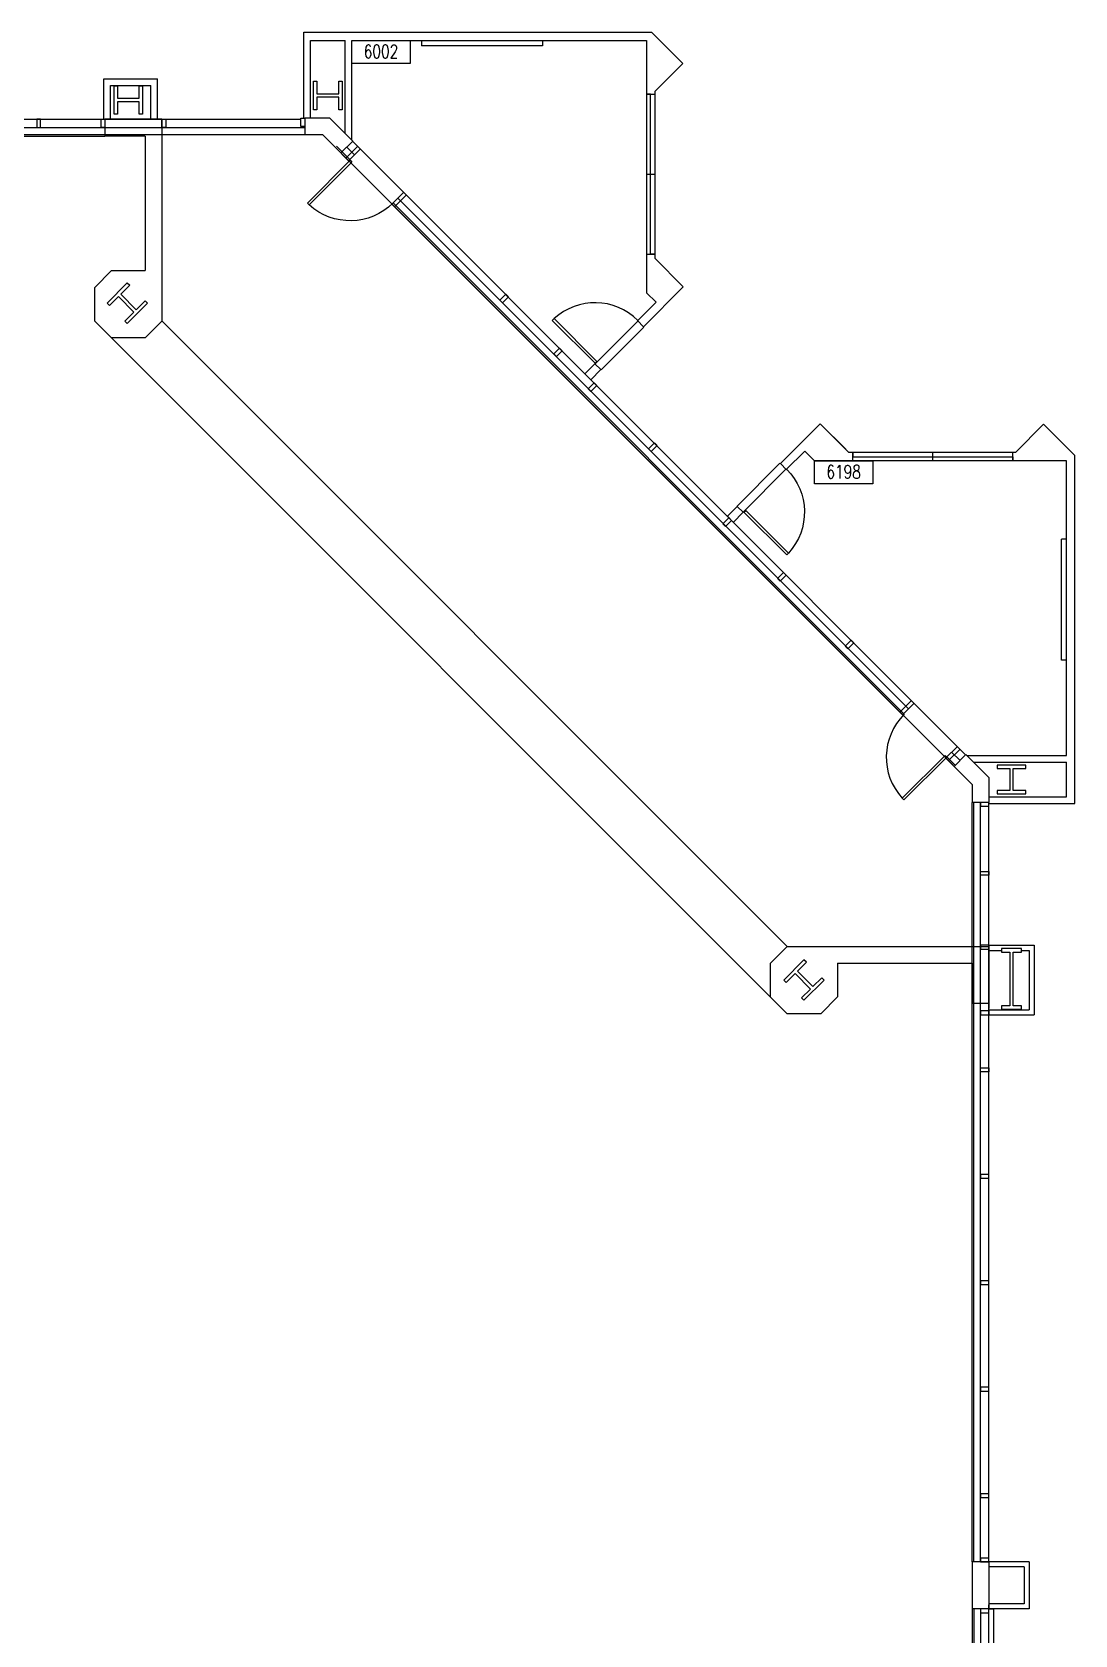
# Model space of a CAD drawing. Header units: millimetres. Extents: x 1760 to 4349, y 598 to 3139.
# Drawn here: x 2804 to 3425, y 1309 to 2263 of the extents above; entities that cross this region are included whole.
import ezdxf
from ezdxf.enums import TextEntityAlignment as Align

# ---------------------------------------------------------------- set-up
doc = ezdxf.new("R2010")
doc.units = ezdxf.units.MM
for name, color, linetype in [('E-B-FURR', 6, 'Continuous'), ('E-B-GLAZ', 8, 'Continuous'), ('E-B-MULL', 8, 'Continuous'), ('E-B-SHEL', 2, 'Continuous'), ('E-C-HEAD', 5, 'Continuous'), ('E-F-DOOR', 3, 'Continuous'), ('E-F-SILL', 8, 'Continuous'), ('E-S-COLM', 8, 'Continuous'), ('RMNUM', 40, 'Continuous')]:
    doc.layers.add(name, color=color, linetype=linetype)
doc.styles.add('ROMANS', font='romans', dxfattribs={"width": 0.75, "height": 8})

# ---------------------------------------------------------------- blocks, each defined once
blk = doc.blocks.new('DR-36')
for p, q in [((0, 36), (0, 0)), ((0, 36), (1.5, 36)), ((1.5, 36), (1.5, 0)), ((0, 0), (1.5, 0))]:
    blk.add_line(p, q)
blk.add_arc((0, 0), 36, 0, 87.61406)
blk = doc.blocks.new('RMNUM')
at = {"layer": 'RMNUM'}
blk.add_lwpolyline([(-16.33354, 6.674702), (18.388073, 6.674702), (18.388073, -6.982766), (-16.33354, -6.982766), (-16.33354, 6.674702)], dxfattribs=at)
at = {"layer": 'RMNUM', "style": 'ROMANS', "width": 0.75}
blk.add_attdef('NUMBER', text='', height=8, dxfattribs=at).set_placement((1.027267, 0.114097), align=Align.MIDDLE_CENTER)

msp = doc.modelspace()

# ---------------------------------------------------------------- linework, layer by layer
at = {"layer": 'E-B-FURR'}
for p, q in [((2965.81, 2211.36), (2965.81, 2262.58)), ((2965.81, 2262.58), (3172.73, 2262.58)), ((3172.73, 2262.58), (3191.4, 2243.91)), ((2969.81, 2211.36), (2969.81, 2257.58)), ((2969.81, 2257.58), (2990.39, 2257.58)), ((2990.39, 2202.3), (2990.39, 2257.58)), ((2994.39, 2198.3), (2994.39, 2257.58)), ((2994.39, 2257.58), (3169.67, 2257.58)), ((3035.84, 2257.31), (3035.84, 2254.31)), ((3107.84, 2254.31), (3035.84, 2254.31)), ((3107.84, 2257.31), (3107.84, 2254.31)), ((3169.67, 2257.58), (3169.67, 2107.58)), ((3174.67, 2227.18), (3191.4, 2243.91)), ((2846.81, 2210.73), (2846.81, 2234.73)), ((2846.81, 2234.73), (2878.81, 2234.73)), ((2878.81, 2210.73), (2878.81, 2234.73)), ((2850.81, 2210.73), (2850.81, 2230.73)), ((2850.81, 2230.73), (2874.81, 2230.73)), ((2874.81, 2210.73), (2874.81, 2230.73)), ((3174.67, 2227.18), (3174.67, 2128.1)), ((2515.42, 2210.73), (2964.15, 2210.73)), ((2994.8, 2197.59), (3359.59, 1832.8)), ((3174.67, 2128.1), (3191.63, 2111.07)), ((3191.63, 2111.07), (3168, 2087.32)), ((3169.67, 2107.58), (3175.4, 2101.85)), ((3175.4, 2101.85), (3164.43, 2090.83)), ((3164.31, 2090.95), (3168, 2087.32)), ((3138.92, 2065.17), (3133.09, 2059.31)), ((3142.61, 2061.8), (3136.61, 2055.78)), ((3139.06, 2065.29), (3142.61, 2061.8)), ((3273.13, 2029.57), (3249.38, 2005.94)), ((3290.16, 2012.61), (3273.13, 2029.57)), ((3288.28, 2014.48), (3273.13, 2029.57)), ((3389.23, 2012.61), (3405.97, 2029.34)), ((3424.64, 2010.67), (3405.97, 2029.34)), ((3263.91, 2013.34), (3252.89, 2002.38)), ((3269.64, 2007.61), (3263.91, 2013.34)), ((3389.23, 2012.61), (3290.16, 2012.61)), ((3253.01, 2002.26), (3249.38, 2005.94)), ((3419.64, 2007.61), (3269.64, 2007.61)), ((3419.64, 1832.33), (3419.64, 2007.61)), ((3424.64, 1803.75), (3424.64, 2010.67)), ((3223.7, 1980.46), (3217.74, 1974.48)), ((3221.31, 1971.04), (3217.83, 1974.59)), ((3227.26, 1976.97), (3221.27, 1970.95)), ((3223.7, 1980.46), (3227.26, 1976.97)), ((3416.64, 1889.07), (3416.64, 1961.07)), ((3419.64, 1961.07), (3416.64, 1961.07)), ((3419.64, 1889.07), (3416.64, 1889.07)), ((3360.36, 1832.33), (3419.64, 1832.33)), ((3364.36, 1828.33), (3419.64, 1828.33)), ((3419.64, 1807.75), (3419.64, 1828.33)), ((3373.42, 1807.75), (3419.64, 1807.75)), ((3373.42, 1803.75), (3424.64, 1803.75)), ((3373.42, 1352.73), (3373.42, 1802.09)), ((3373.42, 1719.43), (3400.42, 1719.43)), ((3373.42, 1719.43), (3373.42, 1716.43)), ((3373.42, 1716.43), (3380.92, 1716.43)), ((3392.92, 1716.43), (3397.42, 1716.43)), ((3397.42, 1716.43), (3397.42, 1681.03)), ((3400.42, 1719.43), (3400.42, 1678.03)), ((3373.42, 1681.03), (3397.42, 1681.03)), ((3373.42, 1681.03), (3373.42, 1678.03)), ((3373.42, 1678.03), (3400.42, 1678.03)), ((3397.42, 1352.73), (3373.42, 1352.73)), ((3394.42, 1349.73), (3373.42, 1349.73)), ((3394.42, 1349.73), (3394.42, 1327.73)), ((3397.42, 1352.73), (3397.42, 1324.73)), ((3394.42, 1327.73), (3373.42, 1327.73)), ((3397.42, 1324.73), (3373.42, 1324.73))]:
    msp.add_line(p, q, dxfattribs=at)
at = {"layer": 'E-B-GLAZ'}
for p, q in [((2515.42, 2205.73), (2966.42, 2205.73)), ((2515.42, 2201.73), (2966.42, 2201.73)), ((2515.42, 2200.73), (2847.42, 2200.73)), ((2992.44, 2186.07), (2984.24, 2194.27)), ((2993.15, 2186.77), (2985.24, 2194.68)), ((2997.8, 2194.6), (2990.75, 2187.54)), ((2995.98, 2189.6), (2991.38, 2194.2)), ((2999.39, 2193.01), (2992.33, 2185.96)), ((3169.67, 2177.98), (3174.67, 2177.98)), ((3025.17, 2167.22), (3018.18, 2160.22)), ((3026.76, 2165.63), (3019.76, 2158.63)), ((3322.05, 1856.46), (3018.23, 2160.28)), ((3322.76, 1857.16), (3018.94, 2160.98)), ((3325.59, 1859.99), (3021.77, 2163.81)), ((3340.04, 2007.61), (3340.04, 2012.61)), ((3327.29, 1865.11), (3320.17, 1857.98)), ((3328.88, 1863.52), (3321.75, 1856.39)), ((3354.66, 1837.73), (3347.6, 1830.66)), ((3363.42, 1815.09), (3347.74, 1830.77)), ((3353.44, 1826.48), (3348.45, 1831.47)), ((3356.25, 1836.14), (3349.18, 1829.07)), ((3356.26, 1829.32), (3351.28, 1834.3)), ((3363.42, 1352.73), (3363.42, 1804.37)), ((3364.42, 1352.73), (3364.42, 1804.37)), ((3368.42, 1352.73), (3368.42, 1804.37)), ((3363.42, 1324.73), (3363.42, 1228.73)), ((3364.42, 1324.73), (3364.42, 1228.73)), ((3368.42, 1324.73), (3368.42, 1228.73))]:
    msp.add_line(p, q, dxfattribs=at)
for points in [[(3169.74, 2130.4), (3174.74, 2130.4), (3172.1, 2130.4), (3172.1, 2225.57), (3169.74, 2225.57), (3174.74, 2225.57)], [(3292.46, 2007.68), (3292.46, 2012.68), (3292.46, 2010.04), (3387.62, 2010.04), (3387.62, 2007.68), (3387.62, 2012.68)]]:
    msp.add_lwpolyline(points, dxfattribs=at)
at = {"layer": 'E-B-MULL'}
for points in [[(2809.17, 2205.73), (2809.17, 2210.73), (2806.92, 2210.73), (2806.92, 2205.73)], [(2845.17, 2205.73), (2845.17, 2210.73), (2847.42, 2210.73), (2847.42, 2205.73)], [(2881.4, 2205.73), (2881.4, 2210.73), (2883.65, 2210.73), (2883.65, 2205.73)], [(2964.15, 2206.36), (2964.15, 2211.36), (2966.4, 2211.36), (2966.4, 2206.36)], [(3084.07, 2101.51), (3087.6, 2105.05), (3086.01, 2106.64), (3082.48, 2103.1)], [(3116.09, 2069.55), (3119.62, 2073.08), (3118.03, 2074.67), (3114.5, 2071.14)], [(3136.67, 2048.79), (3140.21, 2052.33), (3138.62, 2053.92), (3135.08, 2050.38)], [(3172.52, 2013.07), (3176.06, 2016.6), (3174.47, 2018.19), (3170.93, 2014.66)], [(3215.09, 1970.12), (3218.62, 1973.65), (3220.21, 1972.06), (3216.68, 1968.53)], [(3247.73, 1937.59), (3251.26, 1941.13), (3252.86, 1939.53), (3249.32, 1936)], [(3287.98, 1897.34), (3291.52, 1900.87), (3293.11, 1899.28), (3289.57, 1895.75)], [(3368.42, 1802.09), (3373.42, 1802.09), (3373.42, 1804.34), (3368.42, 1804.34)], [(3368.42, 1763.31), (3373.42, 1763.31), (3373.42, 1761.06), (3368.42, 1761.06)], [(3368.42, 1717.21), (3373.42, 1717.21), (3373.42, 1719.46), (3368.42, 1719.46)], [(3368.42, 1678.11), (3373.42, 1678.11), (3373.42, 1680.36), (3368.42, 1680.36)], [(3368.42, 1646.48), (3373.42, 1646.48), (3373.42, 1644.23), (3368.42, 1644.23)], [(3368.42, 1580.92), (3373.42, 1580.92), (3373.42, 1583.17), (3368.42, 1583.17)], [(3368.42, 1517.61), (3373.42, 1517.61), (3373.42, 1519.86), (3368.42, 1519.86)], [(3368.42, 1454.29), (3373.42, 1454.29), (3373.42, 1456.54), (3368.42, 1456.54)], [(3368.42, 1390.98), (3373.42, 1390.98), (3373.42, 1393.23), (3368.42, 1393.23)], [(3368.42, 1352.73), (3373.42, 1352.73), (3373.42, 1354.98), (3368.42, 1354.98)], [(3368.42, 1322.48), (3373.42, 1322.48), (3373.42, 1324.73), (3368.42, 1324.73)]]:
    msp.add_lwpolyline(points, close=True, dxfattribs=at)
at = {"layer": 'E-B-SHEL'}
for p, q in [((2847.42, 2210.73), (2847.42, 2200.73)), ((2881.42, 2210.73), (2847.42, 2210.73)), ((2881.42, 2210.73), (2881.42, 2090.73)), ((2966.42, 2211.36), (2966.42, 2201.36)), ((2981.32, 2211.36), (2966.42, 2211.36)), ((2994.95, 2197.74), (2981.32, 2211.36)), ((2871.42, 2200.73), (2847.42, 2200.73)), ((2871.42, 2200.73), (2871.42, 2120.73)), ((2977.18, 2201.36), (2966.42, 2201.36)), ((2987.85, 2190.7), (2977.18, 2201.36)), ((2994.95, 2197.74), (2987.83, 2190.68)), ((2841.42, 2110.73), (2851.42, 2120.73)), ((2851.42, 2120.73), (2871.42, 2120.73)), ((2841.42, 2090.73), (2841.42, 2110.73)), ((3253.42, 1678.73), (2841.42, 2090.73)), ((2881.42, 2090.73), (2871.42, 2080.73)), ((3253.44, 1718.73), (2881.42, 2090.75)), ((2871.42, 2080.73), (2851.42, 2080.73)), ((3359.8, 1832.89), (3352.74, 1825.77)), ((3359.8, 1832.89), (3373.42, 1819.26)), ((3352.76, 1825.79), (3363.42, 1815.12)), ((3363.42, 1815.12), (3363.42, 1804.37)), ((3373.42, 1819.26), (3373.42, 1804.37)), ((3373.42, 1804.37), (3363.42, 1804.37)), ((3243.42, 1708.73), (3253.42, 1718.73)), ((3253.42, 1718.73), (3373.42, 1718.73)), ((3243.42, 1688.73), (3243.42, 1708.73)), ((3283.42, 1708.73), (3363.42, 1708.73)), ((3283.42, 1708.73), (3283.42, 1688.73)), ((3363.42, 1708.73), (3363.42, 1684.73)), ((3373.42, 1715.83), (3373.42, 1681.83)), ((3283.42, 1688.73), (3273.42, 1678.73)), ((3273.42, 1678.73), (3253.42, 1678.73)), ((3373.42, 1684.73), (3363.42, 1684.73)), ((3363.42, 1352.73), (3363.42, 1324.73)), ((3373.42, 1352.73), (3363.42, 1352.73)), ((3373.42, 1352.73), (3373.42, 1324.73)), ((3373.42, 1324.73), (3363.42, 1324.73))]:
    msp.add_line(p, q, dxfattribs=at)
at = {"layer": 'E-C-HEAD'}
for p, q in [((2987.32, 2191.31), (3352.11, 1826.52)), ((3139.13, 2065.22), (3164.65, 2090.61)), ((3142.66, 2061.68), (3168.18, 2087.07)), ((3223.73, 1980.6), (3249.13, 2006.12)), ((3227.28, 1977.07), (3252.67, 2002.59)), ((3373.42, 1228.73), (3373.42, 1327.14))]:
    msp.add_line(p, q, dxfattribs=at)
at = {"layer": 'E-F-SILL'}
for points in [[(3373.42, 1228.73), (3376.42, 1228.73), (3376.42, 1324.73), (3376.42, 1324.73)], [(3373.42, 1324.73), (3373.42, 1324.73), (3376.42, 1324.73), (3376.42, 1324.73)]]:
    msp.add_lwpolyline(points, dxfattribs=at)
at = {"layer": 'E-S-COLM'}
for points in [[(2986.62, 2233.36), (2988.62, 2233.36), (2988.62, 2216.36), (2986.62, 2216.36), (2986.62, 2223.86), (2973.62, 2223.86), (2973.62, 2216.36), (2971.62, 2216.36), (2971.62, 2233.36), (2973.62, 2233.36), (2973.62, 2225.86), (2986.62, 2225.86)], [(2867.92, 2230.68), (2869.92, 2230.68), (2869.92, 2213.68), (2867.92, 2213.68), (2867.92, 2221.18), (2854.92, 2221.18), (2854.92, 2213.68), (2852.92, 2213.68), (2852.92, 2230.68), (2854.92, 2230.68), (2854.92, 2223.18), (2867.92, 2223.18)], [(2850.2, 2099.93), (2848.79, 2101.34), (2860.81, 2113.36), (2862.22, 2111.95), (2856.92, 2106.64), (2866.11, 2097.45), (2871.42, 2102.75), (2872.83, 2101.34), (2860.81, 2089.32), (2859.39, 2090.73), (2864.7, 2096.04), (2855.51, 2105.23)], [(3395.42, 1824.56), (3395.42, 1826.56), (3378.42, 1826.56), (3378.42, 1824.56), (3385.92, 1824.56), (3385.92, 1811.56), (3378.42, 1811.56), (3378.42, 1809.56), (3395.42, 1809.56), (3395.42, 1811.56), (3387.92, 1811.56), (3387.92, 1824.56)], [(3392.92, 1715.43), (3392.92, 1717.43), (3380.92, 1717.43), (3380.92, 1715.43), (3385.92, 1715.43), (3385.92, 1683.43), (3380.92, 1683.43), (3380.92, 1681.43), (3392.92, 1681.43), (3392.92, 1683.43), (3387.92, 1683.43), (3387.92, 1715.43)], [(3262, 1688.12), (3263.42, 1686.71), (3275.44, 1698.73), (3274.03, 1700.14), (3268.72, 1694.84), (3259.53, 1704.03), (3264.83, 1709.34), (3263.42, 1710.75), (3251.4, 1698.73), (3252.81, 1697.32), (3258.12, 1702.62), (3267.31, 1693.43)]]:
    msp.add_lwpolyline(points, close=True, dxfattribs=at)

# ---------------------------------------------------------------- block references
for p, values in [((3010.72, 2250.91), {'NUMBER': '6002'}), ((3285.97, 2000.93), {'NUMBER': '6198'})]:
    msp.add_blockref('RMNUM', p).add_auto_attribs(values)
at = {"layer": 'E-F-DOOR', "xscale": -1}
for p, rotation in [((2993.36, 2186.32), 135.0983900000001), ((3227.69, 1977.04), 225.018962)]:
    msp.add_blockref('DR-36', p, dxfattribs=dict(at, rotation=rotation))
at = {"layer": 'E-F-DOOR'}
for p, rotation in [((3139.1, 2065.64), 44.98103799999999), ((3348.38, 1831.31), 134.90161)]:
    msp.add_blockref('DR-36', p, dxfattribs=dict(at, rotation=rotation))

doc.saveas('drawing.dxf')
